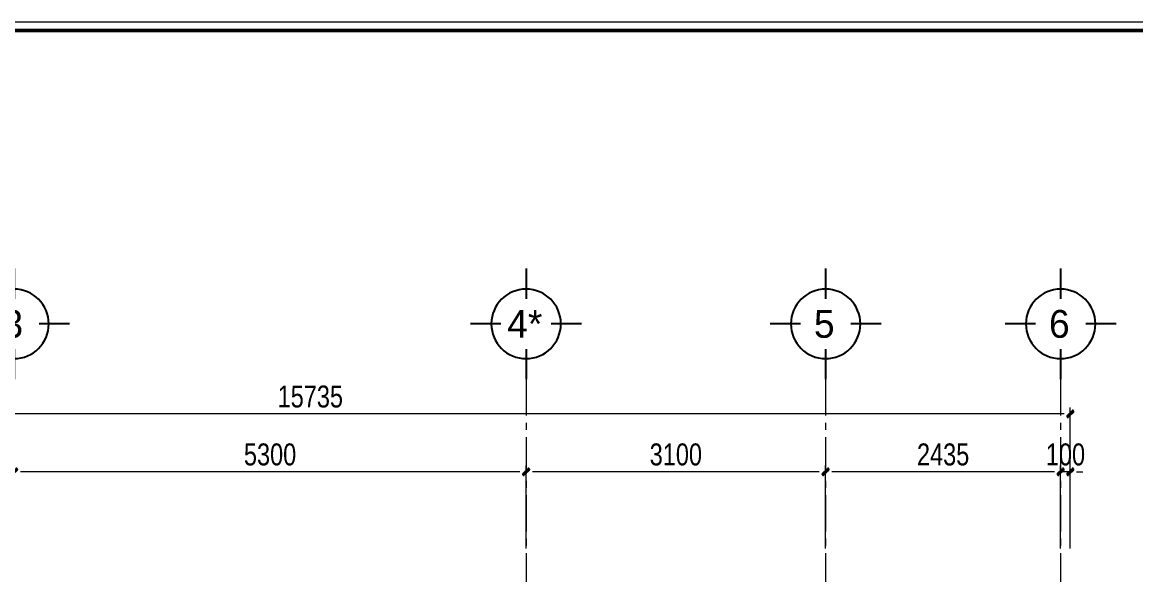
# Model space of a CAD drawing. Header units: millimetres. Extents: x 436341 to 470613, y 10679 to 34210.
# Drawn here: x 450315 to 461840, y 28488 to 34210 of the extents above; entities that cross this region are included whole.
import ezdxf
from ezdxf.enums import TextEntityAlignment as Align

# ---------------------------------------------------------------- set-up
doc = ezdxf.new("R2010")
doc.units = ezdxf.units.MM
doc.header["$MEASUREMENT"] = 0
doc.header["$PDMODE"] = 3
doc.linetypes.add('CENTER', pattern=[2, 1.25, -0.25, 0.25, -0.25])
doc.linetypes.add('HIDDENX2', pattern=[0.75, 0.5, -0.25])
for name, color, linetype, lineweight in [('Ak_mat', 250, 'Continuous', 5), ('Ak_text', 7, 'Continuous', 9), ('DR-DIM', 33, 'Continuous', 9), ('Text', 7, 'Continuous', 9)]:
    doc.layers.add(name, color=color, linetype=linetype, lineweight=lineweight)
doc.layers.add('KT', color=7, linetype='Continuous')
doc.layers.add('KY HIEU', color=251, linetype='Continuous')
doc.styles.add('200', font='VHAVANB_0.TTF')
doc.styles.add('500', font='VHARIAL.TTF')
doc.styles.add('DIM', font='aehalf.shx', dxfattribs={"width": 0.8})
doc.dimstyles.new('Styles1 -65', dxfattribs={"dimscale": 65, "dimtxt": 3.5, "dimasz": 1, "dimexe": 1, "dimexo": 0, "dimgap": 1, "dimtad": 1, "dimdec": 0, "dimrnd": 5, "dimzin": 0, "dimdsep": 46, "dimtxsty": 'DIM', "dimblk": 'sinhtis', "dimcen": 0.09, "dimdle": 1, "dimclrd": 250, "dimclre": 250, "dimclrt": 4, "dimadec": 0, "dimazin": 0, "dimtm": 1e-09, "dimtfac": 1, "dimtdec": 0, "dimtix": 1, "dimtmove": 2, "dimatfit": 3, "dimfxl": 1, "dimtolj": 1, "dimtzin": 0, "dimarcsym": 0})

# ---------------------------------------------------------------- blocks, each defined once
blk = doc.blocks.new('56354t465')
at = {"layer": 'Ak_mat', "linetype": 'CENTER', "ltscale": 300}
for p, q in [((-5532.875133162364, 13687), (-5532.875133162364, 7779.709019770591)), ((-2432.875133162597, 13687), (-2432.875133162597, 0)), ((0, 13687), (0, 0))]:
    blk.add_line(p, q, dxfattribs=at)
blk = doc.blocks.new('sinhtis')
at = {"layer": 'KT', "linetype": 'HIDDENX2', "ltscale": 200}
h = blk.add_hatch(color=256, dxfattribs=at)
edge = h.paths.add_edge_path()
edge.add_line((0.4889488764175804, 0.4830208944996595), (0.483020894381789, 0.4889488765325406))
edge.add_arc((0.3813796693120277, 0.3873076514627793), 0.1437423989898726, -44.999999999999886, 45, ccw=False)
edge.add_line((0.483020894381789, 0.285666426393018), (-0.2856664263973837, -0.4830208943861545))
edge.add_arc((-0.3873076514627793, -0.3813796693178484), 0.1437423989857567, 224.9999999991797, 314.9999999991797, ccw=False)
edge.add_line((-0.4889488765310854, -0.4830208943832441), (-0.4830208944982043, -0.4889488764190356))
edge.add_arc((-0.3813796694240775, -0.3873076513478191), 0.1437423989939885, 134.9999999991797, 224.9999999991797, ccw=False)
edge.add_line((-0.483020894495294, -0.2856664262736923), (0.2856664262780578, 0.4830208944996595))
edge.add_arc((0.3873076513478192, 0.3813796694298982), 0.1437423989898727, 45, 135, ccw=False)
blk.add_lwpolyline([(0.4889488764175804, 0.4830208944996595), (0.483020894381789, 0.4889488765325406, -0.414213562373095), (0.483020894381789, 0.285666426393018), (-0.2856664263973837, -0.4830208943861545, -0.414213562373095), (-0.4889488765310854, -0.4830208943832441), (-0.4830208944982043, -0.4889488764190356, -0.414213562373095), (-0.483020894495294, -0.2856664262736923), (0.2856664262780579, 0.4830208944996595, -0.414213562373095)], format="xyb", close=True, dxfattribs=at)
blk = doc.blocks.new('*D22')
at = {"layer": 'Defpoints', "color": 0, "ltscale": 200, "transparency": 16777216}
for p in [(4.867971026610729e-14, -2106.766888533395), (0, -2901.766888533395), (100, -2901.766888533395)]:
    blk.add_point(p, dxfattribs=at)
at = {"layer": 'DR-DIM', "color": 250, "lineweight": -2, "ltscale": 200, "transparency": 16777216}
blk.add_line((0, -2901.766888533395), (5.265981236333619e-14, -2041.766888533395), dxfattribs=at)
at = {"layer": 'DR-DIM', "color": 250, "linetype": 'Continuous', "lineweight": -2, "ltscale": 200, "transparency": 16777216}
for p, q in [((100, -2901.766888533395), (100.0000000000001, -2041.766888533395)), ((-64.99999999999996, -2106.766888533395), (-129.9999999999999, -2106.766888533395)), ((100, -2106.766888533395), (4.867971026610729e-14, -2106.766888533395)), ((165.0000000000001, -2106.766888533395), (230.0000000000001, -2106.766888533395))]:
    blk.add_line(p, q, dxfattribs=at)
at = {"layer": 'DR-DIM', "color": 250, "lineweight": -2, "ltscale": 200, "transparency": 16777216, "xscale": 65, "yscale": 65, "zscale": 65}
blk.add_blockref('sinhtis', (4.867971026610729e-14, -2106.766888533395), dxfattribs=at)
at = {"layer": 'DR-DIM', "color": 250, "lineweight": -2, "ltscale": 200, "transparency": 16777216, "xscale": 65, "yscale": 65, "zscale": 65, "rotation": 180}
blk.add_blockref('sinhtis', (100, -2106.766888533395), dxfattribs=at)
at = {"layer": 'DR-DIM', "color": 4, "ltscale": 200, "transparency": 16777216, "insert": (50.00000000000006, -1928.016888533395), "char_height": 227.5, "attachment_point": 5, "style": 'DIM'}
blk.add_mtext('\\A1;100', dxfattribs=at)
blk = doc.blocks.new('*D23')
at = {"layer": 'Defpoints', "color": 0, "ltscale": 200, "transparency": 16777216}
for p in [(-2432.875133162597, -2106.766888533395), (-2432.875133162597, -2901.766888533395), (0, -2901.766888533395)]:
    blk.add_point(p, dxfattribs=at)
at = {"layer": 'DR-DIM', "color": 250, "lineweight": -2, "ltscale": 200, "transparency": 16777216}
blk.add_line((-2432.875133162597, -2901.766888533395), (-2432.875133162597, -2041.766888533395), dxfattribs=at)
at = {"layer": 'DR-DIM', "color": 250, "linetype": 'Continuous', "lineweight": -2, "ltscale": 200, "transparency": 16777216}
for p, q in [((0, -2901.766888533395), (5.265981236333619e-14, -2041.766888533395)), ((-64.99999999999996, -2106.766888533395), (-2367.875133162597, -2106.766888533395))]:
    blk.add_line(p, q, dxfattribs=at)
at = {"layer": 'DR-DIM', "color": 250, "lineweight": -2, "ltscale": 200, "transparency": 16777216, "xscale": 65, "yscale": 65, "zscale": 65, "rotation": 180}
blk.add_blockref('sinhtis', (-2432.875133162597, -2106.766888533395), dxfattribs=at)
at = {"layer": 'DR-DIM', "color": 250, "lineweight": -2, "ltscale": 200, "transparency": 16777216, "xscale": 65, "yscale": 65, "zscale": 65}
blk.add_blockref('sinhtis', (4.867971026610729e-14, -2106.766888533395), dxfattribs=at)
at = {"layer": 'DR-DIM', "color": 4, "ltscale": 200, "transparency": 16777216, "insert": (-1216.437566581299, -1928.016888533395), "char_height": 227.5, "attachment_point": 5, "style": 'DIM'}
blk.add_mtext('\\A1;2435', dxfattribs=at)
blk = doc.blocks.new('*D24')
at = {"layer": 'Defpoints', "color": 0, "ltscale": 200, "transparency": 16777216}
for p in [(-5532.875133162364, -2106.766888533395), (-5532.875133162364, -2901.766888533395), (-2432.875133162597, -2901.766888533395)]:
    blk.add_point(p, dxfattribs=at)
at = {"layer": 'DR-DIM', "color": 250, "lineweight": -2, "ltscale": 200, "transparency": 16777216}
blk.add_line((-5532.875133162364, -2901.766888533395), (-5532.875133162364, -2041.766888533395), dxfattribs=at)
at = {"layer": 'DR-DIM', "color": 250, "linetype": 'Continuous', "lineweight": -2, "ltscale": 200, "transparency": 16777216}
for p, q in [((-2432.875133162597, -2901.766888533395), (-2432.875133162597, -2041.766888533395)), ((-2497.875133162597, -2106.766888533395), (-5467.875133162364, -2106.766888533395))]:
    blk.add_line(p, q, dxfattribs=at)
at = {"layer": 'DR-DIM', "color": 250, "lineweight": -2, "ltscale": 200, "transparency": 16777216, "xscale": 65, "yscale": 65, "zscale": 65, "rotation": 180}
blk.add_blockref('sinhtis', (-5532.875133162364, -2106.766888533395), dxfattribs=at)
at = {"layer": 'DR-DIM', "color": 250, "lineweight": -2, "ltscale": 200, "transparency": 16777216, "xscale": 65, "yscale": 65, "zscale": 65}
blk.add_blockref('sinhtis', (-2432.875133162597, -2106.766888533395), dxfattribs=at)
at = {"layer": 'DR-DIM', "color": 4, "ltscale": 200, "transparency": 16777216, "insert": (-3982.875133162481, -1928.016888533395), "char_height": 227.5, "attachment_point": 5, "style": 'DIM'}
blk.add_mtext('\\A1;3100', dxfattribs=at)
blk = doc.blocks.new('*D25')
at = {"layer": 'Defpoints', "color": 0, "ltscale": 200, "transparency": 16777216}
for p in [(-10832.87513316236, -2106.766888533395), (-10832.87513316236, -2901.766888533395), (-5532.875133162364, -2901.766888533395)]:
    blk.add_point(p, dxfattribs=at)
at = {"layer": 'DR-DIM', "color": 250, "lineweight": -2, "ltscale": 200, "transparency": 16777216}
blk.add_line((-10832.87513316236, -2901.766888533395), (-10832.87513316236, -2041.766888533395), dxfattribs=at)
at = {"layer": 'DR-DIM', "color": 250, "linetype": 'Continuous', "lineweight": -2, "ltscale": 200, "transparency": 16777216}
for p, q in [((-5532.875133162364, -2901.766888533395), (-5532.875133162364, -2041.766888533395)), ((-5597.875133162364, -2106.766888533395), (-10767.87513316236, -2106.766888533395))]:
    blk.add_line(p, q, dxfattribs=at)
at = {"layer": 'DR-DIM', "color": 250, "lineweight": -2, "ltscale": 200, "transparency": 16777216, "xscale": 65, "yscale": 65, "zscale": 65, "rotation": 180}
blk.add_blockref('sinhtis', (-10832.87513316236, -2106.766888533395), dxfattribs=at)
at = {"layer": 'DR-DIM', "color": 250, "lineweight": -2, "ltscale": 200, "transparency": 16777216, "xscale": 65, "yscale": 65, "zscale": 65}
blk.add_blockref('sinhtis', (-5532.875133162364, -2106.766888533395), dxfattribs=at)
at = {"layer": 'DR-DIM', "color": 4, "ltscale": 200, "transparency": 16777216, "insert": (-8182.875133162364, -1928.016888533395), "char_height": 227.5, "attachment_point": 5, "style": 'DIM'}
blk.add_mtext('\\A1;5300', dxfattribs=at)
blk = doc.blocks.new('*D31')
at = {"layer": 'Defpoints', "color": 0, "ltscale": 200, "transparency": 16777216}
for p in [(-15632.87513316225, -1506.766888533395), (-15632.87513316225, -2901.766888533395), (100, -2901.766888533395)]:
    blk.add_point(p, dxfattribs=at)
at = {"layer": 'DR-DIM', "color": 250, "lineweight": -2, "ltscale": 200, "transparency": 16777216}
blk.add_line((-15632.87513316225, -2901.766888533395), (-15632.87513316225, -1441.766888533395), dxfattribs=at)
at = {"layer": 'DR-DIM', "color": 250, "linetype": 'Continuous', "lineweight": -2, "ltscale": 200, "transparency": 16777216}
for p, q in [((100, -2901.766888533395), (100.0000000000001, -1441.766888533395)), ((35.00000000000009, -1506.766888533395), (-15567.87513316225, -1506.766888533395))]:
    blk.add_line(p, q, dxfattribs=at)
at = {"layer": 'DR-DIM', "color": 250, "lineweight": -2, "ltscale": 200, "transparency": 16777216, "xscale": 65, "yscale": 65, "zscale": 65, "rotation": 180}
blk.add_blockref('sinhtis', (-15632.87513316225, -1506.766888533395), dxfattribs=at)
at = {"layer": 'DR-DIM', "color": 250, "lineweight": -2, "ltscale": 200, "transparency": 16777216, "xscale": 65, "yscale": 65, "zscale": 65}
blk.add_blockref('sinhtis', (100.0000000000001, -1506.766888533395), dxfattribs=at)
at = {"layer": 'DR-DIM', "color": 4, "ltscale": 200, "transparency": 16777216, "insert": (-7766.437566581124, -1328.016888533395), "char_height": 227.5, "attachment_point": 5, "style": 'DIM'}
blk.add_mtext('\\A1;15735', dxfattribs=at)
blk = doc.blocks.new('nhap')
at = {"layer": 'KY HIEU'}
for p, q in [((0, 6.100167845244869), (0, 2.767313679254585)), ((-6.100167845244869, 0), (-2.767313679250947, 0)), ((2.767313679250947, 0), (6.100167845244869, 0)), ((0, -2.767313679254585), (0, -6.100167845244869))]:
    blk.add_line(p, q, dxfattribs=at)
blk.add_circle((0, 0), 3.825, dxfattribs=at)
at = {"layer": 'Text', "style": '500'}
blk.add_attdef('I', text='', height=4.25, dxfattribs=at).set_placement((-0.08609016257832991, 0), align=Align.MIDDLE_CENTER)
blk = doc.blocks.new('KT1')
at = {"layer": 'Ak_text', "lineweight": 15}
blk.add_line((-999.9998955387127, 28699.99995112872), (-39499.99989091283, 28699.99995112872), dxfattribs=at)
at = {"layer": 'Ak_text', "color": 1, "linetype": 'Continuous', "lineweight": 50}
blk.add_line((-5799.99989496234, 28599.99995114077), (-39399.99989092494, 28599.99995114077), dxfattribs=at)
blk = doc.blocks.new('5675y456467467')
at = {"layer": 'KY HIEU'}
ref = blk.add_blockref('nhap', (-10832.87513316236, -574.1334442666994), dxfattribs=dict(at, xscale=-94.11764706019312, yscale=94.11764706019312, zscale=94.11764706019312))
ref.add_attrib('I', '3', dxfattribs={"layer": 'Text', "color": 7, "height": 288, "style": '200'}).set_placement((-10846.66464682249, -574.1334442666994), align=Align.MIDDLE_CENTER)
ref = blk.add_blockref('nhap', (-5532.875133162364, -574.1334442666994), dxfattribs=dict(at, xscale=-94.11764706019312, yscale=94.11764706019312, zscale=94.11764706019312))
ref.add_attrib('I', '4*', dxfattribs={"layer": 'Text', "color": 7, "height": 288, "style": '200'}).set_placement((-5546.664646822494, -574.1334442666994), align=Align.MIDDLE_CENTER)
ref = blk.add_blockref('nhap', (-2432.875133162597, -574.1334442666994), dxfattribs=dict(at, xscale=-94.11764706019312, yscale=94.11764706019312, zscale=94.11764706019312))
ref.add_attrib('I', '5', dxfattribs={"layer": 'Text', "color": 7, "height": 288, "style": '200'}).set_placement((-2446.664646822726, -574.1334442666994), align=Align.MIDDLE_CENTER)
ref = blk.add_blockref('nhap', (0, -574.1334442666957), dxfattribs=dict(at, xscale=-94.11764706019312, yscale=94.11764706019312, zscale=94.11764706019312))
ref.add_attrib('I', '6', dxfattribs={"layer": 'Text', "color": 7, "height": 288, "style": '200'}).set_placement((-13.78951366012916, -574.1334442666957), align=Align.MIDDLE_CENTER)
at = {"layer": 'DR-DIM', "ltscale": 200}
for base, p1, p2, picture, middle in [((-15632.87513316225, -1506.766888533395), (100, -2901.766888533395), (-15632.87513316225, -2901.766888533395), '*D31', (-7766.437566581124, -1328.016888533395)), ((-10832.87513316236, -2106.766888533395), (-5532.875133162364, -2901.766888533395), (-10832.87513316236, -2901.766888533395), '*D25', (-8182.875133162364, -1928.016888533395)), ((-5532.875133162364, -2106.766888533395), (-2432.875133162597, -2901.766888533395), (-5532.875133162364, -2901.766888533395), '*D24', (-3982.875133162481, -1928.016888533395)), ((-2432.875133162597, -2106.766888533395), (0, -2901.766888533395), (-2432.875133162597, -2901.766888533395), '*D23', (-1216.437566581299, -1928.016888533395)), ((4.867971026610729e-14, -2106.766888533395), (100, -2901.766888533395), (0, -2901.766888533395), '*D22', (50.00000000000006, -1928.016888533395))]:
    dim = blk.add_linear_dim(base=base, p1=p1, p2=p2, dimstyle='Styles1 -65', dxfattribs=at)
    dim.commit()
    dim.dimension.update_dxf_attribs({"geometry": picture, "text_midpoint": middle})

msp = doc.modelspace()

# ---------------------------------------------------------------- block references
at = {"xscale": 0.8494816779204608, "yscale": 0.8494816779204608, "zscale": 0.8494816779204608}
msp.add_blockref('KT1', (471169.8720990119, 9829.930899336036, 61.90564350957847), dxfattribs=at)
at = {"layer": 'Ak_mat'}
msp.add_blockref('56354t465', (461063.3170752522, 16825), dxfattribs=at)
at = {"layer": 'DR-DIM'}
msp.add_blockref('5675y456467467', (461063.3170752522, 31660.2668885334), dxfattribs=at)

doc.saveas('drawing.dxf')
